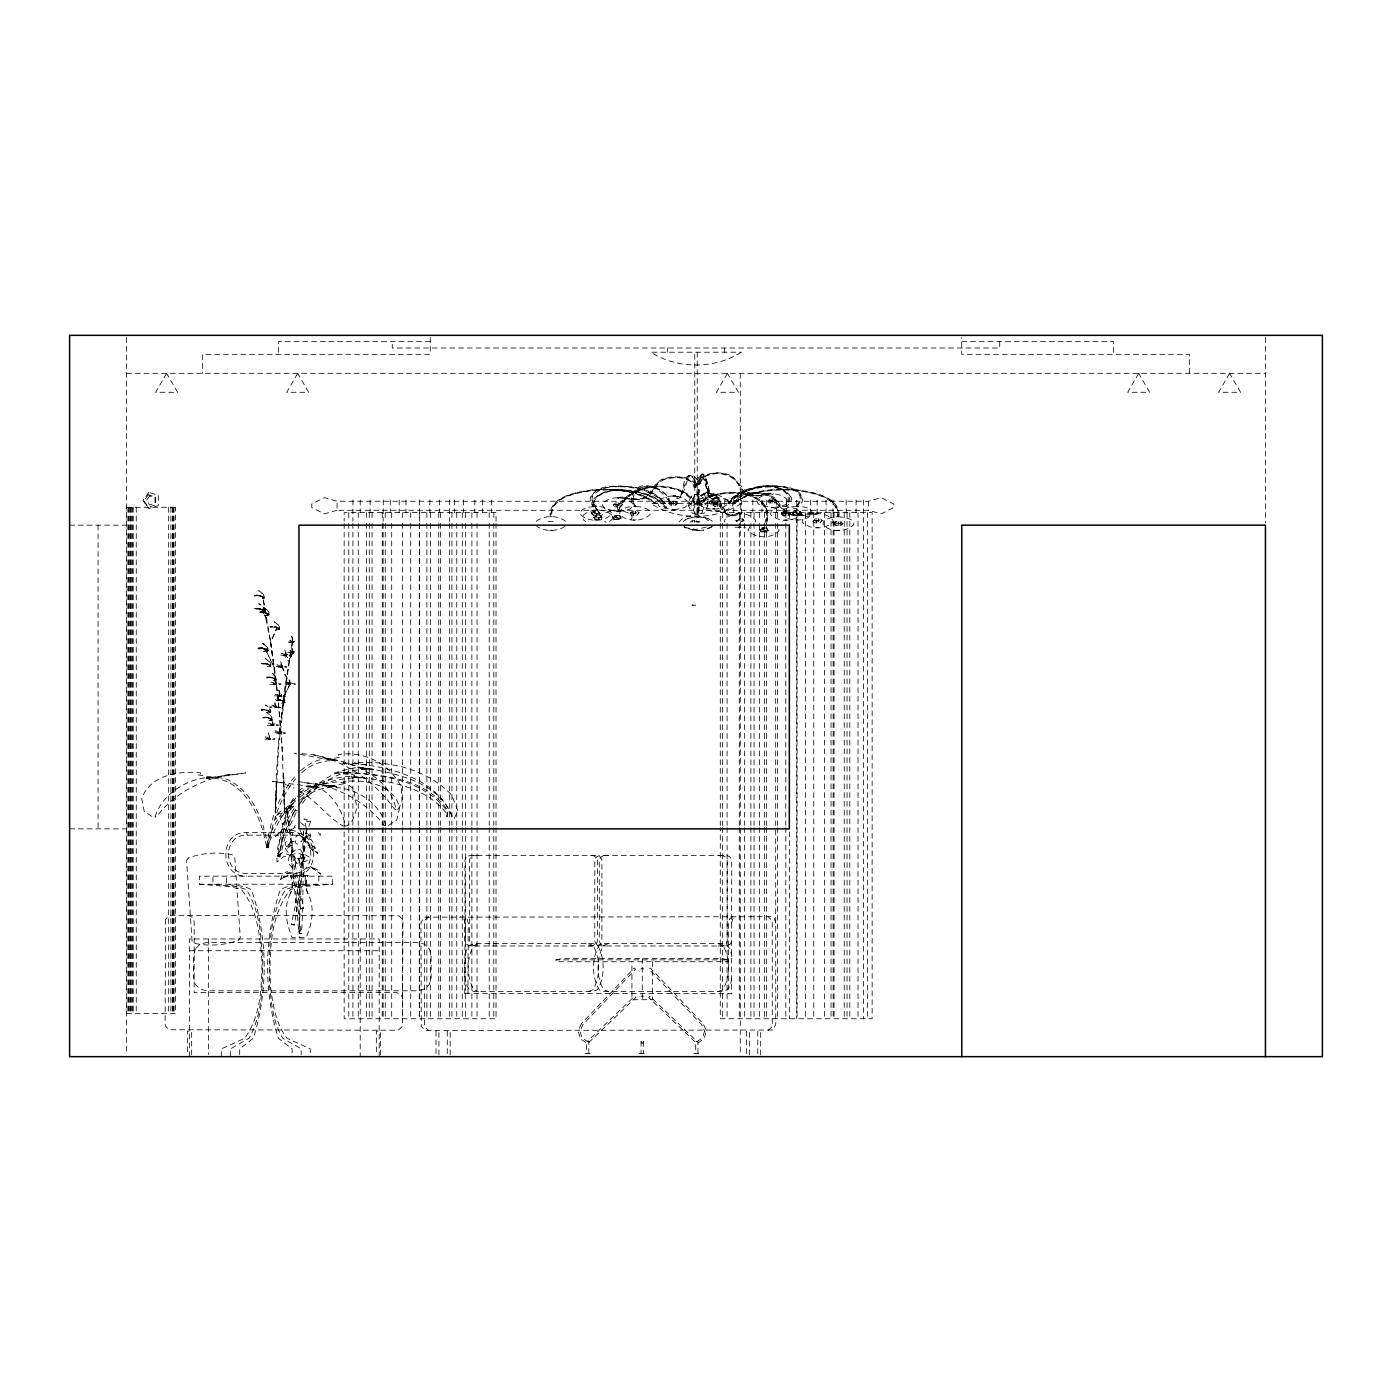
<?xml version="1.0" encoding="UTF-8"?>
<svg xmlns="http://www.w3.org/2000/svg" width="1392" height="1392" viewBox="0 0 1392 1392"><rect width="100%" height="100%" fill="white"/><g stroke="black" fill="none" stroke-linecap="round" stroke-linejoin="round"><path stroke-width="0.75" stroke-dasharray="5 3.75" d="M694.591 522.278L694.591 520.782M694.608 513.283L692.363 506.044L698.227 501.555L698.227 494.299M707.71 506.044L707.71 501.555L704.091 494.299L692.363 494.299L688.744 501.555L688.744 506.044L692.363 513.283L704.091 513.283L707.71 506.044L704.091 501.555L701.846 494.299M833.843 523.131L835.548 525.55L841.029 525.55L842.734 524.053L841.029 521.635L835.548 521.635L833.843 523.131L835.548 524.053L838.297 523.131L838.297 521.635M697.775 484.416C703.482 457.307 708.876 489.914 710.546 496.422C713.365 492.281 721.856 495.639 728.712 501.538L728.521 503.312C721.213 511.055 705.274 511.055 697.966 503.312L698.627 499.798L706.579 495.935L710.442 495.395L713.052 499.032L716.027 496.596L718.881 497.692L716.967 497.309L713.017 499.85L709.676 497.918L702.838 474.846L700.454 477.995L699.637 484.416L697.775 484.416L699.637 484.416M698.714 484.416L700.019 476.673L702.612 474.446C709.398 479.544 704.839 490.402 710.094 496.648A16.095 3.985 -90 0 0 711.329 496.648L712.948 494.438A8.039 1.984 90 0 1 713.557 494.438L715.018 495.082M716.045 495.395C711.973 491.55 713.574 499.902 708.615 496.161C705.796 490.436 705.64 477.299 701.411 477.456C696.487 477.595 697.462 484.99 695.722 487.009C692.381 486.017 696.017 477.578 699.497 476.847C709.328 476.047 707.362 489.479 710.32 495.517M303.787 837.358L302.586 913.378L301.525 933.684L300.55 933.823L299.176 933.371L303.212 837.253M264.045 597.394L264.149 596.089A9.935 9.918 -87.7 0 0 259.243 590.713L258.616 590.713A9.935 9.918 -87.7 0 1 264.062 598.142C260.722 597.011 264.689 598.96 263.401 597.238A10.283 7.151 -14.1 0 0 255.884 595.689L254.823 596.054L255.884 596.089A10.283 7.151 -14.1 0 1 259.034 596.072L260.008 596.246A10.283 7.151 -14.1 0 1 264.062 598.142L261.157 598.647M264.08 610.844L263.349 611.471L264.149 609.191A9.935 9.918 -87.7 0 0 259.243 603.815L258.616 603.815A9.935 9.918 -87.7 0 1 264.062 611.245L260.321 611.923L264.062 611.245L262.096 611.071L263.975 611.245L263.401 610.322A10.283 7.151 -14.1 0 0 255.884 608.791L254.823 609.157L255.884 609.191A10.283 7.151 -14.1 0 1 259.034 609.174L260.008 609.331A10.283 7.151 -14.1 0 1 264.062 611.245A8.021 5.742 -7.2 0 0 255.432 608.739L254.562 608.443A8.021 5.742 -7.2 0 1 262.601 610.27L264.062 611.245M267.612 648.776L267.455 650.83A9.935 9.918 -87.7 0 0 262.079 643.4L263.158 643.4A9.935 9.918 -87.7 0 1 268.064 648.776C267.542 651.926 267.943 649.977 265.889 650.708M268.012 650.255L263.662 651.526L265.072 651.334M268.934 614.22L268.987 612.758A9.935 9.918 -87.7 0 0 264.08 607.382L263.453 607.382A9.935 9.918 -87.7 0 1 268.917 614.812L266.933 614.585L268.934 614.829M270.727 665.533L270.779 664.054A9.935 9.918 -87.7 0 0 265.872 658.694L265.246 658.694A9.935 9.918 -87.7 0 1 270.692 666.124L267.09 666.803L270.692 666.124L269.23 665.498L270.692 666.124A8.021 5.742 -7.2 0 0 262.061 663.619L261.191 663.323A8.021 5.742 -7.2 0 1 269.23 665.15L270.692 666.124L270.031 665.202A10.283 7.151 -14.1 0 0 262.514 663.671L261.452 664.036L262.514 664.071A10.283 7.151 -14.1 0 1 265.663 664.054L266.638 664.21A10.283 7.151 -14.1 0 1 270.692 666.124M268.917 712.721L270.674 712.582L270.779 710.477A9.935 9.918 -87.7 0 0 265.872 705.1L265.246 705.1A9.935 9.918 -87.7 0 1 270.692 712.53L267.786 713.035M269.056 720.499L271.962 719.995A9.935 9.918 -87.7 0 0 266.516 712.565L267.142 712.565A9.935 9.918 -87.7 0 1 272.049 717.941C272.223 721.352 270.657 719.316 270.692 719.838M274.294 679.696L276.138 679.192L275.581 680.149M279.461 628.679L279.514 627.2A9.935 9.918 -87.7 0 0 274.607 621.824L273.98 621.824A9.935 9.918 -87.7 0 1 279.444 629.254C271.979 629.219 278.696 631.429 278.783 628.349A10.283 7.151 -14.1 0 0 271.266 626.8L270.205 627.166L271.266 627.2A10.283 7.151 -14.1 0 1 274.398 627.183L275.39 627.357A10.283 7.151 -14.1 0 1 279.444 629.254A8.021 5.742 -7.2 0 0 270.814 626.765L269.944 626.452A8.021 5.742 -7.2 0 1 277.965 628.279L279.444 629.254M284.855 702.177L284.107 702.803L284.908 700.507A9.935 9.918 -87.7 0 0 280.001 695.147L279.374 695.147A9.935 9.918 -87.7 0 1 284.821 702.56C274.137 704.648 290.493 701.446 283.046 702.751M276.434 786.167L275.338 812.911L276.399 772.821L279.253 732.975L283.846 693.599L292.424 642.547C296.722 642.634 288.979 643.556 292.424 642.46L289.014 661.444C280.749 654.257 287.309 653.283 289.31 661.444L280.853 722.813M696.539 503.156L698.923 496.544L704.248 493.342M697.479 503.173C697.253 491.167 715.244 490.315 719.281 500.267C721.039 506.096 723.04 513.422 729.652 515.405A19.505 12.354 90 0 0 733.114 515.405L737.673 513.196A9.744 6.177 -90 0 1 739.413 513.196L740.944 513.926M698.297 503.173C695.165 504.67 701.011 499.45 700.646 496.857C706.022 491.585 712.948 492.733 717.924 499.554C718.62 510.342 730.295 520.66 738.926 513.526C745.781 514.205 733.34 511.664 731.374 515.179C719.89 514.048 721.839 486.922 704.074 493.377M699.88 483.302C704.474 469.348 727.32 470.983 736.525 480.397C739.622 487.722 745.468 494.578 753.942 495.535A26.622 24.238 -90 0 0 759.771 495.535L767.444 493.325A13.311 12.11 90 0 1 770.368 493.325L772.908 494.056M729.826 475.211C720.221 471.679 706.962 471.436 699.758 479.753C698.192 489.497 702.612 475.768 706.823 475.838C719.09 470.531 735.742 474.846 740.335 488.679C747.521 497.918 760.276 496.683 769.532 493.673C770.75 495.03 775.344 493.238 772.299 494.369M781.608 513.752L783.313 511.334L788.707 511.334L790.343 513.752L788.69 515.249L783.296 515.249L781.608 513.752L784.288 511.334M818.67 513.648L804.715 516.971L802.871 518.555L802.227 522.07C809.552 529.813 825.526 529.813 832.868 522.07L833.077 520.295C819.94 504.652 798.886 523.636 783.992 511.177C777.293 506.914 776.179 497.031 767.131 495.674C756.082 491.428 739.117 493.186 733.845 503.156C735.933 490.663 759.336 491.063 769.898 495.639C778.302 497.344 779.085 506.775 785.558 510.725C794.693 520.103 809.813 510.446 818.131 513.77M734.089 503.173C741.257 488 772.264 489.653 779.398 505.627C786.463 515.858 800.835 517.737 811.745 513.196A15.086 14.825 90 0 1 815.103 513.196L818.044 513.926M273.215 680.444L276.155 679.557M294.478 776.91C277.878 796.676 269.891 822.289 266.585 847.484C272.815 846.945 262.166 831.511 263.958 828.344C257.903 808.474 246.541 787.907 226.652 779.259C199.195 770.89 162.934 789.716 155.051 817.104L152.859 817.069L144.229 811.275L141.74 798.817C149.727 775.153 178.628 770.542 200.483 772.856L200.344 774.091L197.386 774.752L214.09 777.432L245.897 772.908L206.12 778.145C243.182 775.274 261.94 817.156 266.585 847.38C267.09 847.711 267.751 847.902 268.36 847.832C271.805 823.351 279.809 797.599 295.696 778.841M268.43 847.798L266.098 847.38M276.121 679.957A10.283 7.151 -14.1 0 0 272.084 678.043L271.092 677.887A10.283 7.151 -14.1 0 0 267.943 677.904L266.881 677.869L267.943 677.504A10.283 7.151 -14.1 0 1 275.459 679.035L276.121 679.957L274.659 678.983A8.021 5.742 -7.2 0 0 266.62 677.156L267.49 677.452A8.021 5.742 -7.2 0 1 276.121 679.957L276.208 677.904A9.935 9.918 -87.7 0 0 271.301 672.527L270.674 672.527A9.935 9.918 -87.7 0 1 276.121 679.957L274.363 680.149M296.131 812.684L286.195 833.547L279.966 856.811L277.756 856.271L279.914 837.392L283.759 820.567L288.927 806.264L295.052 795.441M287.465 820.062C285.238 829.806 273.406 848.215 278.922 856.445C282.158 836.766 284.507 814.981 295.661 798.155M717.106 497.918L710.425 498.527L704.282 500.807L702.421 502.39L701.777 505.905C709.12 513.665 725.093 513.665 732.418 505.905L732.627 504.13C734.054 498.388 708.824 497.205 718.829 497.605M755.404 522.07L755.612 520.295C749.14 511.56 731.026 511.56 724.553 520.295L724.762 522.07M668.943 503.643L670.648 501.224L675.886 501.224L677.417 503.643L675.816 505.139L670.579 505.139L668.943 503.643L671.518 501.224M713.087 505.209L714.792 502.79L720.029 502.79L721.561 505.209L719.96 506.705L714.722 506.705L713.087 505.209L715.679 502.79M303.787 830.815L303.195 835.565L304.726 841.586L306.397 842.195L309.894 837.984L310.486 833.251M695.704 487.183C694.434 487.287 693.112 487.478 693.773 485.495C689.318 476.951 677.26 477.038 668.926 478.378C659.791 479.144 655.562 486.817 651.247 493.464C642.095 504.339 628.314 497.275 617.596 498.04C626.365 494.369 641.033 504.809 649.542 493.133C653.857 486.086 658.66 478.465 668.056 477.647C675.851 475.42 697.392 477.63 694.556 487.009M618.553 498.232L617.352 497.64M292.198 835.148C316.924 833.965 317.115 874.42 292.372 873.428L246.941 873.428C222.198 874.42 222.389 833.965 247.115 835.148L292.198 835.148L292.546 832.433C320.473 831.442 320.473 877.151 292.546 876.16M307.04 828.571L297.61 904.696L294.304 925.001L292.964 924.845L291.485 924.392L295.574 904.139L306.518 828.397M731.583 923.105L732.905 918.581L736.072 916.702M280.505 879.692L282.472 874.054L287.396 871.496L288.127 873.358L289.484 873.358L288.927 874.907L280.505 879.692L289.501 872.227L291.38 872.714L293.277 878.874M282.141 666.42L286.874 677.486L278.678 746.216L275.338 812.911L276.608 781.782M279.914 856.811L278.104 856.132L279.183 856.063L283.063 837.549L293.086 813.537M837.462 516.745C838.819 496.439 810.857 492.559 795.702 490.419C774.822 489.079 751.506 490.332 734.315 503.608L732.905 503.26C750.566 489.601 774.578 488.348 796.05 489.723C811.658 491.915 840.437 495.9 839.115 516.797L837.497 516.745M838.28 516.78L844.961 517.389L851.104 519.668L853.818 522.974L853.609 524.749C846.266 532.51 830.311 532.51 822.968 524.749L823.612 521.252L825.473 519.668L831.616 517.389L838.28 516.78C839.637 496.178 811.258 492.246 795.876 490.071C774.7 488.696 751.036 489.984 733.601 503.434M731.722 978.646L730.522 985.066L727.233 989.747L722.744 991.469L603.763 991.469L599.273 989.747C591.6 977.358 591.6 957.748 599.273 945.359L603.763 943.637L722.744 943.637L727.233 945.359L730.522 950.04L731.722 956.461M618.727 510.655C625.721 485.843 659.965 482.363 680.705 490.837C687.056 493.081 692.12 498.632 695.461 503.713C695.408 500.459 690.606 496.37 687.805 494.195C668.543 482.189 640.616 483.685 623.616 499.067C609.035 516.797 624.208 506.514 631.846 515.962L632.142 517.737L629.619 521.078M618.344 510.638C629.167 482.189 678.165 478.396 694.817 503.782M303.682 831.337L302.673 836.401L304.152 837.427L309.598 835.426L310.816 836.07L308.519 837.619L307.04 836.609L304.9 831.998L310.816 836.07M303.821 852.391L304.622 848.65L306.397 846.232L308.728 845.64L317.863 853.209L315.166 847.571L310.416 845.014L309.128 846.875L310.085 848.441L317.863 853.209M275.686 816.478L275.72 819.644L278.539 813.119L281.723 810.283L287.048 811.71L278.87 813.624L275.686 816.478L278.539 813.119M278.104 856.132L284.438 832.503L294.582 811.171M598.577 515.249L600.352 513.752L598.247 511.334L592.853 511.334L591.095 512.83L592.313 513.752L594.836 512.83L595.184 511.334M596.263 515.249L596.594 513.752L599.117 512.83L600.352 513.752M767.897 501.503L769.759 499.084L775.153 499.084L776.632 501.503L775.013 502.999L769.619 502.999L767.897 501.503L770.542 499.084M767.044 520.26C771.881 502.982 750.793 493.36 736.629 492.977A94.134 75.934 -78.8 0 0 723.579 493.325C714.427 493.969 703.586 499.223 697.375 503.8C701.411 504.496 704.178 498.197 708.023 498.092C726.554 488.14 775.17 492.002 764.887 523.096M739.691 518.938L736.925 521.356L735.846 520.434L737.551 518.938L742.702 518.938L744.824 521.356L742.441 518.938M303.125 876.299L304.361 871.688L306.971 868.26L310.451 866.746M596.907 515.266L596.489 516.763L594.036 517.685L592.94 516.763L594.715 515.266M598.264 519.181L598.699 517.685L601.135 516.763L602.231 517.685L600.457 519.181L595.132 519.181L592.94 516.763M792.239 512.656L794.432 515.075L799.756 515.075L801.531 513.578L799.339 511.16L794.014 511.16L792.239 512.656L793.336 513.578L795.789 512.656L796.207 511.16M797.564 515.075L797.999 513.578L800.435 512.656L801.531 513.578M271.057 682.063L271.162 682.289A6.368 1.844 43.6 0 1 275.773 684.272A18.2 3.306 -2.3 0 1 280.975 684.464L280.975 683.837A18.2 3.306 -2.3 0 0 277.391 683.663L275.877 684.168A24.882 4.524 -2.3 0 0 269.874 684.412L269.874 683.785A24.882 4.524 -2.3 0 1 273.824 683.663L276.26 684.133L276.921 682.637M268.43 723.109L268.517 723.353A6.368 1.844 43.6 0 1 273.145 725.336A18.2 3.306 -2.3 0 1 278.33 725.528L278.33 724.901A18.2 3.306 -2.3 0 0 274.763 724.727L273.145 725.336A24.882 4.524 -2.3 0 0 267.247 725.476L267.247 724.849A24.882 4.524 -2.3 0 1 271.196 724.727L273.145 725.336L274.085 723.944M295.817 800.887C281.341 811.867 273.215 832.99 267.281 846.841C269.369 829.267 281.845 810.266 295.974 798.103M633.934 506.497C634.404 506.166 635.187 506.131 635.726 506.305C629.149 498.562 636.44 486.956 645.14 486.643C653.614 485.199 666.333 494.23 669.883 503.695C670.996 494.612 654.745 484.312 644.392 485.93C634.265 484.381 625.739 503.765 635.726 506.305M302.586 861.23L305.909 854.462M688.744 506.044L692.363 501.555L694.608 494.299M701.846 513.283L704.091 506.044L707.71 501.555M290.389 893.473C283.255 907.601 286.247 923.575 292.146 937.495L306.223 937.495C312.139 923.575 315.114 907.601 307.98 893.473C305.283 887.731 305.283 881.119 307.98 875.359L290.389 875.359A19.853 19.853 0 0 1 290.389 893.473L292.355 887.47L292.355 881.362L290.389 875.359M282.75 665.828L281.584 667.151A24.882 4.524 -2.3 0 0 275.686 667.29L275.686 666.664A24.882 4.524 -2.3 0 1 279.635 666.542L281.584 667.151A18.2 3.306 -2.3 0 1 286.787 667.342L286.787 666.716A18.2 3.306 -2.3 0 0 283.22 666.542L281.584 667.151A6.368 1.844 43.6 0 0 276.973 665.167L276.869 664.924A6.368 1.844 43.6 0 1 280.801 666.385C284.368 668.421 277.269 667.551 281.741 666.959M287.378 654.362L286.23 655.684A24.882 4.524 -2.3 0 0 280.331 655.823L280.331 655.197A24.882 4.524 -2.3 0 1 284.281 655.075L286.23 655.684A18.2 3.306 -2.3 0 1 291.415 655.876L291.415 655.249A18.2 3.306 -2.3 0 0 287.848 655.075L286.23 655.684A6.368 1.844 43.6 0 0 281.619 653.701L281.515 653.457A6.368 1.844 43.6 0 1 285.447 654.919L286.23 655.684L287.17 654.292M293.695 641.695L294.164 641.138M294.164 651.526L292.999 652.848A24.882 4.524 -2.3 0 0 287.1 652.987L287.1 652.361A24.882 4.524 -2.3 0 1 291.05 652.239L292.999 652.848A18.2 3.306 -2.3 0 1 295.678 652.9M275.633 707.188L275.651 707.293A7.9 1.81 -89.9 0 0 274.502 701.498L274.015 701.498A7.9 1.81 -89.9 0 1 274.885 705.761L275.894 707.293L273.824 707.797L276.364 707.501L274.694 706.614A6.368 1.844 43.6 0 0 270.761 705.17L270.866 705.413A6.368 1.844 43.6 0 1 275.477 707.397L277.112 706.788A18.2 3.306 -2.3 0 1 280.679 706.945L280.679 707.571A18.2 3.306 -2.3 0 0 275.477 707.397L273.528 706.771A24.882 4.524 -2.3 0 0 269.578 706.892L269.578 707.519A24.882 4.524 -2.3 0 1 275.477 707.397L276.643 706.057M281.515 694.712L280.157 696.4A24.882 4.524 -2.3 0 0 274.259 696.539L274.259 695.913A24.882 4.524 -2.3 0 1 278.209 695.791L280.157 696.4A18.2 3.306 -2.3 0 1 285.343 696.592L285.343 695.965A18.2 3.306 -2.3 0 0 281.776 695.791L280.157 696.4A6.368 1.844 43.6 0 0 275.546 694.417L275.442 694.19A6.368 1.844 43.6 0 1 279.374 695.635L280.157 696.4L281.567 694.382M281.236 731.583L281.114 732.175M697.061 489.862L699.115 489.74L698.784 517.041L697.061 517.024L697.027 489.775L698.993 489.549M709.154 502.599L711.034 500.198L716.236 500.198L717.907 501.677L716.01 504.095L710.825 504.095L709.154 502.599L711.643 500.198M697.705 503.8C713.504 486.243 776.788 486.365 766.627 523.235M698.714 503.904L697.723 503.852M302.951 862.048L306.797 860.83L309.494 857.263L303.386 853.835L301.333 854.375L300.481 856.393L302.951 862.048L306.066 854.566M731.722 941.131L730.522 944.002L727.233 945.777L722.744 945.986L603.763 945.986M278.156 699.393L270.587 642.286L276.747 628.349L270.744 642.286L275.981 679.035M735.846 520.434L736.49 521.356L739.256 518.938M593.618 517.685L596.489 515.266M598.682 519.181L599.36 517.685L601.553 516.763L602.231 517.685M792.918 513.578L795.789 511.16M797.981 515.075L800.852 512.656M612.48 516.676L613.472 517.737L616.256 517.006L616.987 515.51L619.892 515.649L621.093 518.12L618.918 519.494L613.681 519.146L612.48 516.676L614.655 515.301L619.892 515.649M613.681 519.146L616.586 519.286L617.3 517.789L620.084 517.058L621.093 518.12M759.51 529.204L760.502 530.248L763.286 529.534L764.017 528.02L766.922 528.177L768.123 530.63L765.948 532.005L760.711 531.674L759.51 529.204L761.685 527.829L766.922 528.177M760.711 531.674L763.616 531.814L764.347 530.317L767.131 529.586L768.123 530.63M679.052 522.139C685.212 513.109 699.358 515.597 708.267 518.555M591.095 512.83L591.635 513.752L594.488 511.334M596.942 515.249L599.795 512.83M613.315 505.4L615.351 502.982L620.728 502.982L622.468 504.461L620.432 506.879L615.073 506.879L613.315 505.4L615.856 502.982M293.381 641.729L292.999 642.46A24.882 4.524 -2.3 0 0 287.1 642.599L287.1 641.973A24.882 4.524 -2.3 0 1 291.05 641.851L292.999 642.46A18.2 3.306 -2.3 0 1 295.678 642.512M293.956 651.456L292.999 652.848A6.368 1.844 43.6 0 0 288.388 650.864L288.283 650.638A6.368 1.844 43.6 0 1 292.216 652.082L294.634 652.239A18.2 3.306 -2.3 0 1 295.678 652.274M275.546 707.275L276.434 706.005M290.51 683.559L290.128 684.272A24.882 4.524 -2.3 0 0 284.229 684.412L284.229 683.785A24.882 4.524 -2.3 0 1 288.179 683.663L290.128 684.272A18.2 3.306 -2.3 0 1 295.33 684.464L295.33 683.837A18.2 3.306 -2.3 0 0 291.763 683.663L288.492 684.707L290.128 684.272A6.368 1.844 43.6 0 0 285.517 682.289L285.412 682.063A6.368 1.844 43.6 0 1 289.345 683.507C293.416 682.637 289.606 683.141 290.441 683.559M280.575 733.149C275.738 733.34 282.959 734.698 279.374 732.47A6.368 1.844 43.6 0 0 275.442 731.026L275.546 731.27A6.368 1.844 43.6 0 1 280.157 733.253L281.776 732.644A18.2 3.306 -2.3 0 1 285.343 732.801L285.343 733.427A18.2 3.306 -2.3 0 0 280.157 733.253L278.209 732.627A24.882 4.524 -2.3 0 0 274.259 732.749L274.259 733.375A24.882 4.524 -2.3 0 1 280.157 733.253L280.836 732.157M291.328 812.719L295.783 805.864M287.413 820.184L291.398 812.58M291.781 804.402L286.526 812.093L286.143 807.116L293.99 803.375L294.234 806.403L292.825 807.082L288.353 806.09L286.143 807.116M292.216 828.623L290.215 830.659L295.348 827.509M308.885 826.43L310.729 821.106L304.03 818.687L306.153 827.718M274.085 724.258L274.433 723.823M790.43 496.457C795.476 500.842 781.051 511.177 787.28 504.061C793.753 487.792 767.775 484.416 757.196 487.635C746.216 489.166 735.498 495.43 729.182 503.747C728.416 498.493 740.335 491.794 746.008 489.827M729.077 503.66C735.359 492.629 748.739 488.557 760.502 486.643C771.76 482.867 799.478 492.385 785.836 506.479L779.189 507.071L773.082 509.35L771.238 510.934L770.594 514.448C777.867 522.191 793.788 522.191 801.061 514.448L801.253 512.674L798.573 509.35L786.654 506.636M266.255 650.673L267.542 650.081L266.638 650.551M269.996 719.821L271.666 719.229L270.953 720.134M284.751 702.577L283.081 702.386L284.821 702.56A8.021 5.742 -7.2 0 0 276.19 700.072L275.32 699.776A8.021 5.742 -7.2 0 1 283.359 701.603L284.821 702.56L284.159 701.655A10.283 7.151 -14.1 0 0 276.643 700.124L275.581 700.489L276.643 700.507A10.283 7.151 -14.1 0 1 279.792 700.507L280.766 700.663A10.283 7.151 -14.1 0 1 284.821 702.56M293.016 813.659L296.252 808.717M294.147 827.857L293.503 828.797L296.357 823.177M275.355 836.714L283.115 828.571L275.355 836.714L283.655 829.006L286.648 829.649L290.371 836.087M630.089 513.683L632.194 511.264L637.345 511.264L639.067 512.761L636.962 515.162L631.811 515.162L630.089 513.683L632.473 511.264M695.217 485.443C687.039 453.131 685.978 512.413 673.519 495.308C683.124 500.755 682.097 489.097 684.446 480.901C685.316 476.099 691.963 472.514 695.095 477.543C699.967 480.605 693.686 486.904 697.061 485.443M674.528 496.352L672.806 496.039M277.495 856.063L279.444 856.271M464.754 993.749L465.102 923.105L463.78 918.581L460.613 916.702M467.921 993.749L468.251 923.105L466.946 918.581L463.78 916.702M691.841 522.278L692.885 520.782M796.381 506.218C815.294 482.519 757.561 484.468 746.582 491.55C739.778 493.795 733.427 498.353 729.095 503.573C725.284 502.703 734.593 496.787 735.794 495.674C746.669 489.062 759.545 486.417 772.125 485.686C782.374 485.93 803.758 487.217 802.331 501.607C801.131 503.486 798.538 507.471 796.276 506.131C801.827 506.827 809.709 506.549 812.493 512.517L812.284 514.292C804.941 522.035 788.968 522.035 781.643 514.292L782.287 510.777L784.131 509.194L790.273 506.914L797.755 506.497M727.842 503.382C735.063 495.535 746.53 489.688 757.753 487.896C768.889 483.529 815.312 486.295 796.955 506.305M833.843 524.053L836.592 521.635M839.985 525.55L842.734 523.131M697.027 503.678L699.08 503.591M698.888 503.73L698.21 503.852M674.946 505.139L677.521 502.721M719.09 506.705L721.665 504.287M787.715 515.249L790.395 512.83M673.658 496.196L674.441 495.465A8.317 2.958 -90 0 1 675.346 495.465L677.713 497.675A16.652 5.916 -90 0 0 679.505 497.675C684.829 491.359 688.118 459.064 696.157 485.443M148.352 494.734L143.637 501.016L148.196 507.297L155.73 504.913L155.73 497.135L148.196 494.734M669.169 503.643C669.43 483.285 621.841 478.413 634.839 506.392L641.503 507.001L647.645 509.281L649.507 510.864L650.151 514.379C642.808 522.122 626.852 522.122 619.51 514.379L620.153 510.864L622.015 509.281L628.157 507.001L634.839 506.392M774.23 502.999L776.858 500.581M812.98 521.356L815.19 518.938L820.497 518.938L822.272 520.434L820.062 522.853L814.755 522.853L812.98 521.356L815.399 518.938M715.418 504.095L717.907 501.677M277.252 855.749L279.183 856.063M298.497 805.62C319.812 771.499 377.493 789.629 385.741 825.804L387.968 825.769L396.755 819.975L399.678 807.517C393.049 784.009 364.774 779.102 343.633 781.556L343.459 782.791L346.173 783.452L329.069 786.132L301.246 782.234M749.818 526.698L748.078 530.126C754.377 538.948 772.873 539.052 779.172 530.248L777.536 526.802M300.933 801.722C315.114 782.669 336.916 768.28 361.12 767.34C395.102 773.012 440.377 781.712 452.818 818.548L454.07 818.496L457.916 811.205L451.982 795.493C427.675 768.993 388.838 760.415 354.229 762.799L366.914 765.182L361.224 768.558L357.361 765.931L340.657 762.851C381.164 764.208 437.958 775.414 452.818 818.548M302.342 803.428C318.437 780.825 345.755 767.253 373.595 769.445L361.485 768.401M619.927 506.879L622.468 504.461M293.956 641.068L292.999 642.46A6.368 1.844 43.6 0 0 288.388 640.477L288.283 640.233A6.368 1.844 43.6 0 1 292.216 641.695L294.634 641.851A18.2 3.306 -2.3 0 1 295.678 641.886M282.541 665.759L281.584 667.151L280.993 665.515A7.9 1.81 -89.9 0 0 280.105 661.252L280.61 661.252A7.9 1.81 -89.9 0 1 281.584 667.151L281.95 667.064M276.73 682.88L275.773 684.272L274.99 683.507M281.114 731.844L280.157 733.253L279.566 731.618A7.9 1.81 -89.9 0 0 278.678 727.355L279.183 727.355A7.9 1.81 -89.9 0 1 280.157 733.253L280.21 733.132M636.683 515.162L639.067 512.761M273.824 724.258L273.145 725.336L272.362 724.571M612.602 517.563L616.117 515.318M617.456 519.477L620.971 517.25M759.632 530.074L763.147 527.846M764.486 531.988L768.001 529.76M819.836 522.853L822.272 520.434M286.265 846.754L294.251 841.429L286.665 841.394L285.082 843.03L286.265 846.754L292.094 840.751M300.568 799.982C309.476 790.465 323.362 781.817 336.725 786.828L329.069 786.132M690.136 522.278L691.841 520.782L697.322 520.782L699.028 522.278M293.677 806.229L287.065 812.162L290.824 809.587L297.627 810.927M299.454 865.232L303.247 860.83L303.021 858.864L301.246 857.924L294.512 859.142L296.096 863.005L299.454 865.232L298.567 857.977M640.894 969.163L642.269 967.979L643.643 969.163M536.216 521.252C544.255 515.057 557.513 515.057 565.552 521.252M683.298 521.495L685.351 519.877M298.567 791.3C317.62 772.142 344.572 808.178 344.868 826.065L347.321 825.682L352.472 820.375L356.909 808.16L353.516 788.655L345.877 783.139L336.464 781.921L309.877 786.393L272.327 781.26L280.471 782.495L294.06 788.011M299.854 792.761L306.414 788.168L314.592 787.106L310.799 786.271M300.637 770.663C308.363 763.877 317.933 758.918 328.338 758.379C356.735 763.425 390.23 778.319 396.094 809.587L398.216 809.1L402.097 802.418L401.348 787.037C389.882 763.547 363.486 750.253 337.943 754.69L340.622 756.97L328.303 759.597L300.585 754.447M301.733 772.699C311.477 763.512 324.11 759.928 337.456 760.484L313.026 754.69L300.185 753.524M698.227 513.283L698.227 506.044L704.091 501.555M297.436 796.746C312.817 784.183 332.288 776.84 352.159 776.197C384.766 780.79 422.35 784.618 444.953 811.414L447.076 816.808L447.11 811.014C422.75 778.111 376.623 774.004 338.708 772.038C324.336 772.073 346.486 774.37 349.792 774.491L352.246 777.171L365 777.867C341.388 776.823 317.011 782.809 298.688 798.26M564.961 526.437C556.817 531.744 544.951 531.744 536.807 526.437M609.522 521.565L612.985 518.381L613.193 516.606C606.721 507.889 588.607 507.889 582.134 516.606L583.579 520.069L585.788 521.565M712.043 526.698L706.823 529.378M712.252 526.663L703.204 530.178M257.816 648.463L258.477 648.028A8.021 5.742 -7.2 0 1 266.516 649.855L267.977 650.83L265.611 650.586M291.607 845.17L287.5 848.302L284.873 847.589L289.571 854.81L291.259 854.201L291.607 845.17L284.873 847.589M266.533 847.241L268.43 847.189M594.993 506.653C595.48 506.392 596.072 506.549 596.576 506.288C582.239 495.761 605.311 485.443 615.194 486.782C632.96 485.86 652.952 491.202 665.08 503.66C654.901 488.227 627.722 484.399 609.139 486.661C599.239 486.139 581.404 498.197 595.08 506.653C600.7 506.357 608.478 507.053 611.279 512.674L611.071 514.448C603.763 522.209 587.807 522.209 580.481 514.448L581.143 510.934L582.987 509.35L589.112 507.071L595.776 506.479C577.245 484.573 627.914 483.894 639.641 489.027C649.594 490.941 659.216 496.822 665.724 503.539M265.019 615.455L268.917 614.812L268.256 613.889A10.283 7.151 -14.1 0 0 260.739 612.358L259.678 612.724L260.739 612.758A10.283 7.151 -14.1 0 1 263.871 612.741L264.863 612.898A10.283 7.151 -14.1 0 1 268.917 614.812L267.073 614.551M603.763 855.558L600.474 857.333L599.273 860.204L599.273 941.131L600.474 944.002L603.763 945.777M694.103 503.695L695.756 503.556M685.16 519.912L688.083 518.555M446.658 816.843L448.172 811.153C426.718 777.536 379.285 773.935 342.902 772.647L354.856 775.083L352.246 777.171L365 777.867L352.141 777.049M764.8 493.534L773.604 493.795M744.181 520.434L742.075 521.356L738.595 520.434M764.869 493.499C748.687 502.564 741.049 482.032 729.756 475.177M286.961 812.197L299.036 887.887L303.613 908.228L301.107 908.75L296.687 888.357L287.291 812.058M598.369 510.272C584.501 499.728 606.79 489.584 616.847 490.715C632.525 490.419 649.629 493.394 661.931 503.8C661.983 506.392 669.03 510.011 665.393 505.453C654.536 493.899 637.623 490.941 622.502 489.793C609.261 486.295 579.35 500.842 597.69 510.464C581.525 494.682 616.743 487.113 628.123 490.593C641.695 492.611 657.424 495.743 665.95 507.593M266.429 650.586L265.628 650.656M268.865 712.269L269.126 712.426M617.874 497.953L620.571 497.222A13.92 13.05 -90 0 1 623.633 497.222L631.724 499.432A27.927 26.17 90 0 0 636.335 499.571C647.123 499.676 652.674 490.193 657.929 482.711C668.734 474.602 690.067 474.585 695.6 487.2M292.981 652.117L293.364 652.03M290.458 855.001L297.644 853.07L303.891 855.28L300.55 849.642L296.461 848.998L290.806 854.062L300.776 930.761L298.758 931.178L291.032 854.914M706.44 527.081L695.843 529.465L682.706 527.081M283.637 702.403L282.994 702.299M741.362 521.356L743.746 520.434M478.43 943.637L473.941 945.359C466.268 957.748 466.268 977.358 473.941 989.747L478.43 991.469M608.234 943.637L603.763 945.359C596.072 957.748 596.072 977.358 603.763 989.747L608.234 991.469M588.433 991.469L592.922 989.747C600.613 977.358 600.613 957.748 592.922 945.359L588.433 943.637M718.255 991.469L722.744 989.747C730.417 977.358 730.417 957.748 722.744 945.359L718.255 943.637M670.892 503.591L670.126 503.695M669.047 502.721L675.99 503.643M670.474 502.721L677.417 503.643M713.191 504.287L720.134 505.209M714.618 504.287L721.561 505.209M258.738 648.742L259.799 648.376A10.283 7.151 -14.1 0 1 267.316 649.925L267.142 650.83M745.903 489.862C760.049 484.747 780.86 482.241 790.43 496.439M709.502 501.677L716.584 502.599M710.477 501.677L717.559 502.599M781.66 512.83L788.759 513.752M783.244 512.83L790.343 513.752M835.548 523.131L842.734 524.053M630.733 512.761L637.988 513.683M631.168 512.761L638.423 513.683M768.123 500.581L775.379 501.503M769.393 500.581L776.632 501.503M613.785 504.461L621.18 505.4M614.603 504.461L621.998 505.4M813.694 520.434L821.21 521.356M814.042 520.434L821.558 521.356M298.532 931.039L300.776 930.761M664.036 503.765L664.924 503.626M260.652 611.836L261.157 611.732M265.176 615.49L265.994 615.299M264.445 651.508L264.793 651.386M267.073 666.768L267.786 666.611M281.288 703.238L281.915 703.064M269.178 739.03L270.727 739.274L268.795 738.995M337.038 510.272L324.388 513.874L311.738 507.454L311.738 504.061L324.388 497.623L337.038 501.242L868.538 501.242L881.188 497.623L893.838 504.061L893.838 507.454L881.188 513.874L868.538 510.272L337.038 510.272L337.038 501.242M428.579 916.702L424.438 920.651L424.438 1026.548L428.579 1030.498M732.905 916.702L729.739 918.581L728.416 923.105L728.764 993.749M768.106 1030.498L772.247 1026.548L772.247 920.651L768.106 916.702M687.874 518.59L691.493 517.598M300.463 908.767L303.613 908.228M286.021 654.866L285.638 654.049A7.9 1.81 -89.9 0 0 284.751 649.786L285.256 649.786A7.9 1.81 -89.9 0 1 286.23 655.684L286.334 654.849M276.016 629.863L276.521 629.758M230.115 774.178C201.596 779.572 174.209 793.092 156.565 816.721L155.051 817.104M262.235 610.183L261.853 610.288M266.185 649.786L264.863 649.925L266.203 649.768M264.915 649.925L267.56 650.255M266.307 650.969L267.803 650.847M665.115 507.697L666.785 507.488M556.017 959.854L562.333 958.583L722.187 958.583L728.521 959.854L556.017 959.854L556.017 961.75L728.521 961.75M290.006 683.455L290.128 684.272A7.9 1.81 -89.9 0 0 289.153 678.391L288.666 678.391A7.9 1.81 -89.9 0 1 289.536 682.654L290.667 683.437M273.197 724.588L272.554 723.701A7.9 1.81 -89.9 0 0 271.666 719.438L272.171 719.438A7.9 1.81 -89.9 0 1 273.145 725.336L272.849 724.501M266.777 619.631L262.253 610.757L266.864 619.631L263.018 598.247L270.744 642.286L265.263 615.49L268.917 614.812L267.438 613.837A8.021 5.742 -7.2 0 0 259.417 612.01L260.287 612.306A8.021 5.742 -7.2 0 1 268.917 614.812L267.107 614.62L268.83 614.812M278.122 629.045L279.287 629.254M728.207 503.556L729.512 503.591M276.19 684.185L274.137 684.707L276.068 684.185M295.922 753.142L294.495 753.368L296.513 753.838M262.253 597.951L263.906 598.142M275.111 680.096L276.051 679.957M299.176 933.371L301.525 933.684M281.375 666.333C282.872 665.132 283.376 675.416 286.874 677.486M691.302 517.633L695.374 517.041M262.288 598.334L264.062 598.142L262.601 597.168A8.021 5.742 -7.2 0 0 254.562 595.341L255.432 595.654A8.021 5.742 -7.2 0 1 264.062 598.142M265.768 651.021L267.595 650.83C264.915 648.672 267.699 652.709 266.864 649.925A10.283 7.151 -14.1 0 0 259.347 648.376L258.025 648.028A8.021 5.742 -7.2 0 1 266.063 649.855M270.187 720.186L271.962 719.995L271.301 719.09A10.283 7.151 -14.1 0 0 263.784 717.541L262.723 717.907L263.784 717.941A10.283 7.151 -14.1 0 1 266.933 717.924L267.908 718.081A10.283 7.151 -14.1 0 1 271.962 719.995A8.021 5.742 -7.2 0 0 263.332 717.506L262.462 717.193A8.021 5.742 -7.2 0 1 270.5 719.02L271.962 719.995M292.546 832.433L246.767 832.433C218.84 831.442 218.84 877.151 246.767 876.16M214.09 777.432L206.12 778.145L213.324 777.31M265.263 615.49L267.229 622.067M619.022 511.647L629.619 509.281L633.082 506.096L633.273 504.322C626.818 495.604 608.704 495.604 602.249 504.322L603.693 507.784L605.903 509.281L619.022 511.647L616.499 511.647M674.215 509.89L684.829 507.523L688.274 504.339L688.483 502.564C682.01 493.847 663.897 493.847 657.424 502.564L658.886 506.027L661.078 507.523L674.215 509.89L671.692 509.89M773.482 507.749L784.079 505.383L786.289 503.887L787.733 500.424C781.277 491.707 763.164 491.707 756.709 500.424L758.17 503.887L760.363 505.383L773.482 507.749L770.959 507.749M703.412 530.143L697.966 530.526M734.854 527.237L745.312 527.237M206.12 778.145L214.82 777.31M221.554 1056.65L221.554 1048.802L244.644 1038.328C260.896 1016.282 261.626 987.328 262.009 961.002C259.747 936.294 258.025 909.254 241.216 889.471L229.767 886.634L199.387 884.216L199.387 876.16L332.392 876.16L332.392 884.216L302.012 886.634L290.563 889.471C269.474 916.284 269.422 952.911 270.396 985.501C272.762 1003.858 275.355 1023.311 287.135 1038.328L310.225 1048.802L310.225 1056.65M698.175 489.74L697.166 517.041L700.994 517.041M478.43 855.349L473.941 855.558L470.653 857.333L469.452 860.204L469.452 941.131L470.653 944.002L473.941 945.777L478.43 945.986M608.234 855.349L599.273 855.558L595.985 857.333L594.784 860.204L594.784 941.131L595.985 944.002L599.273 945.777L608.234 945.986M588.433 945.986L592.922 945.777L596.211 944.002L597.412 941.131L597.412 860.204L596.211 857.333L592.922 855.558L588.433 855.349M718.255 945.986L722.744 945.777L726.032 944.002L727.233 941.131L727.233 860.204L726.032 857.333L722.744 855.558M697.166 517.006L699.08 516.989L695.165 517.093M551.667 516.745L550.101 516.797C548.692 495.917 577.523 491.915 593.131 489.723C614.603 488.331 638.597 489.619 656.293 503.26L654.866 503.591C637.658 490.367 614.359 489.062 593.479 490.419C578.324 492.559 550.345 496.439 551.702 516.745M700.768 483.32L699.08 483.302M696.383 487.009C691.633 480.953 704.335 471.853 706.249 482.519C708.145 488.018 707.171 495.239 712.13 499.241A16.652 5.916 -90 0 0 713.922 499.241L716.288 497.031A8.317 2.958 -90 0 1 717.176 497.031L717.959 497.762M710.477 495.395L714.096 495.169M712.008 508.863L714.496 508.863L713.243 508.828M715.836 511.456L718.359 511.456M594.523 519.999L597.029 519.999M633.569 519.929L636.092 519.929M784.583 519.999L787.072 519.999M795.702 519.842L798.225 519.842M549.631 530.317L552.137 530.317M738.821 527.62L741.344 527.62M693.32 529.465L695.843 529.465M816.286 527.62L818.809 527.62M837.027 530.317L839.55 530.317M430.25 341.666L278.4 341.666L278.4 354.334M961.75 341.666L1113.6 341.666L1113.6 354.334M126.55 373.317L1265.45 373.317M126.55 507.297L175.514 507.297M697.235 514.414L694.765 514.414L694.765 352.211M548.135 521.635L553.633 521.635M695.147 521.843L701.011 521.878M69.6 525.167L126.55 525.167M292.72 652.03L292.999 652.848A7.9 1.81 -89.9 0 0 292.024 646.967L291.537 646.967A7.9 1.81 -89.9 0 1 292.407 651.23L293.677 652.013M284.368 812.911L282.089 745.607L277.774 695.582M69.6 828.866L126.55 828.866M603.763 855.349L722.744 855.349M199.387 884.216L332.392 884.216M189.382 950.736L379.198 950.736M465.102 993.262L731.931 993.749M640.894 996.133L643.643 996.133M126.55 1013.48L175.514 1013.48L175.392 507.297M585.023 1053.483L590.747 1053.483M639.259 1053.483L645.279 1053.483M693.773 1053.483L699.497 1053.483M733.184 503.156L734.558 503.173M693.39 605.12C688.118 605.05 699.358 605.276 693.929 605.12M344.868 826.065L342.989 826.03C326.285 816.164 315.271 798.817 297.592 790.204M619.214 510.673L608.234 511.595L602.788 514.17L601.396 515.84L601.744 519.355L606.077 522.331M396.094 809.587L394.98 809.535C375.144 782.147 346.608 761.25 313.026 754.69M310.729 821.106L307.406 821.819L304.03 818.687M718.255 855.349L727.233 855.558L730.522 857.333L731.722 860.204L731.583 993.262M728.555 503.539L729.965 503.747M290.667 829.841L296.305 831.459L302.429 837.149L303.212 836.54L299.402 829.023M361.224 768.558L373.595 769.445L360.998 768.419M614.655 515.301L616.987 515.51M761.685 527.829L764.017 528.02M763.616 531.814L765.948 532.005M616.586 519.286L618.918 519.494M298.393 781.643L336.725 786.828L328.321 786.01M696.922 530.526L689.127 529.378M328.303 759.597L337.456 760.484L329.017 759.44M327.625 759.44L337.456 760.484M291.485 924.392L294.304 925.001M329.852 786.01L336.725 786.828M700.785 517.093L704.857 517.598M308.972 786.271L314.592 787.106M741.727 513.7L740.144 514.153M187.694 915.292L192.27 917.189L194.167 921.765L194.167 992.618L396.442 992.618L401.018 994.532L402.914 999.108M266.62 846.684L268.03 847.049M692.938 530.143L683.89 526.698M385.741 825.804L384.175 825.421C366.653 802.314 340.222 788.29 312.052 782.861M795.789 512.656L798.66 513.578M795.128 512.656L797.999 513.578M594.836 512.83L597.707 513.752M593.74 512.83L596.594 513.752M595.828 516.763L599.36 517.685M838.297 523.131L841.029 524.053M260.078 595.672L260.948 595.985M260.078 608.774L260.948 609.07M264.932 612.341L265.802 612.637M275.459 626.783L276.329 627.096M263.54 648.359L264.863 648.672M266.707 663.653L267.577 663.949M272.136 677.486L273.006 677.782M280.836 700.106L281.706 700.402M266.707 710.059L267.577 710.372M267.977 717.524L268.847 717.837M763.286 529.534L765.757 530.596M761.876 529.238L764.347 530.317M616.256 517.006L618.709 518.085M614.846 516.71L617.3 517.789M708.076 518.59L712.861 521.461L710.79 519.912M704.665 517.493L710.111 522.139M310.66 866.746L320.699 874.054L318.142 870.209L310.66 866.746L320.699 874.054M270.692 712.53A10.283 7.151 -14.1 0 0 266.638 710.633L265.663 710.459A10.283 7.151 -14.1 0 0 262.514 710.477L261.452 710.442L262.514 710.077A10.283 7.151 -14.1 0 1 270.031 711.625L270.692 712.53L269.23 711.556A8.021 5.742 -7.2 0 0 261.191 709.729L262.061 710.042A8.021 5.742 -7.2 0 1 270.692 712.53L270.727 711.956M684.098 526.663L686.308 528.142M698.227 501.555L704.091 506.044M692.363 501.555L698.227 506.044M655.562 503.434C638.128 489.984 614.464 488.696 593.305 490.071C577.906 492.246 549.544 496.178 550.884 516.78M300.568 822.515L304.552 825.891M318.49 832.712L320.351 835.409L320.177 832.242M591.635 513.752L593.201 515.249L600.039 515.266L601.553 516.763M799.078 511.16L800.435 512.656M793.336 513.578L794.693 515.075M599.778 515.266L601.135 516.763M594.036 517.685L595.393 519.181M597.829 511.334L599.117 512.83M592.313 513.752L593.618 515.249M688.744 501.555L692.363 506.044M143.776 501.016L148.352 507.297M298.741 857.924L301.142 867.46M839.985 521.635L841.029 523.131M835.548 524.053L836.592 525.55M696.278 520.782L697.322 522.278M787.628 511.334L788.638 512.83M783.365 513.752L784.375 515.249M718.916 502.79L719.855 504.287M714.896 505.209L715.853 506.705M674.755 501.224L675.712 502.721M670.753 503.643L671.692 505.139M773.865 499.084L774.787 500.581M769.967 501.503L770.89 502.999M714.844 500.198L715.662 501.677M711.382 502.599L712.199 504.095M619.179 502.982L619.962 504.461M615.821 505.4L616.621 506.879M766.383 528.055L767.131 529.586M760.502 530.248L761.25 531.779M619.353 515.545L620.084 517.058M613.472 517.737L614.22 519.251M635.657 511.264L636.318 512.761M632.838 513.683L633.499 515.162M818.687 518.938L819.349 520.434M815.903 521.356L816.565 522.853M698.888 489.688L698.906 517.024M818.339 518.938L818.774 520.434M816.478 521.356L816.913 522.853M635.222 511.264L635.605 512.761M633.551 513.683L633.934 515.162M291.955 840.698L292.755 851.069M618.361 502.982L618.657 504.461M617.143 505.4L617.422 506.879M270.587 642.286L277.93 695.582L283.185 762.398M713.87 500.198L714.096 501.677M712.965 502.599L713.174 504.095M775.762 923.105L774.439 918.581L771.272 916.702L423.69 917.189L420.923 923.105L421.271 1026.548L425.413 1030.498L772.995 1030.01L775.762 1024.094L775.692 827.596M246.767 832.433L247.115 835.148M772.595 499.084L772.734 500.581M772.021 501.503L772.16 502.999M717.489 502.79L717.559 504.287M717.211 505.209L717.28 506.705M673.345 501.224L673.415 502.721M673.049 503.643L673.119 505.139M786.045 511.334L786.08 512.83M785.923 513.752L785.958 515.249M1265.45 337.456L1265.45 522.992M1189.534 373.317L1189.534 354.334L961.75 354.334L961.75 337.456M999.717 341.666L999.717 348L392.283 348L392.283 341.666M868.538 501.242L868.538 510.272M867.529 512.587L867.529 1018.77M863.388 500.024L863.388 1018.77M858.029 512.587L858.029 1018.77M856.063 500.024L856.063 512.587M849.816 512.587L849.816 1018.77M847.032 512.587L847.032 1018.77M846.179 500.024L846.179 512.587M844.248 512.587L844.248 1018.77M838.297 524.053L838.297 525.55M834.069 512.587L834.069 1018.77M833.147 512.587L833.147 1018.77M833.025 500.024L833.025 512.587M831.041 512.587L831.041 1018.77M826.013 500.024L826.013 512.587M824.621 512.587L824.621 1018.77M817.139 500.024L817.139 512.587M813.746 512.587L813.746 1018.77M810.353 500.024L810.353 512.587M805.585 512.587L805.585 1018.77M797.024 512.587L797.024 1018.77M796.746 500.024L796.746 1018.77M789.438 512.587L789.438 521.269M789.438 831.929L789.438 1018.77M786.445 500.024L786.445 512.587M785.801 512.587L785.801 521.269M785.801 523.444L785.801 825.421M785.801 827.596L785.801 1018.77M777.554 512.587L777.554 521.269M777.554 523.444L777.554 825.421M777.554 827.596L777.554 1018.77M776.684 500.024L776.684 512.587M775.692 512.587L775.692 521.269M775.692 523.444L775.692 825.421M766.731 500.024L766.644 521.269M766.644 523.444L766.644 825.421M766.644 827.596L766.644 1018.77M764.382 512.587L764.382 521.269M764.382 523.444L764.382 825.421M764.382 827.596L764.382 1018.77M761.929 500.024L761.929 512.587M760.676 1054.927L760.676 1031.35L757.77 1031.35L757.77 1054.927M759.527 512.587L759.527 521.269M759.527 523.444L759.527 825.421M759.527 827.596L759.527 1018.77M754.046 512.587L754.046 521.269M754.046 523.444L754.046 825.421M754.046 827.596L754.046 1018.77M752.828 500.024L752.828 512.587M750.88 512.587L750.88 521.269M750.88 523.444L750.88 825.421M750.88 827.596L750.88 1018.77M749.418 1054.927L749.418 1031.35L746.495 1031.35L746.495 1054.927M744.424 512.587L744.424 521.269M744.424 523.444L744.424 825.421M744.424 827.596L744.424 1018.77M741.449 500.024L741.449 512.587M740.283 373.317L740.283 1054.492M739.274 512.587L739.274 521.269M739.274 523.444L739.274 825.421M739.274 827.596L739.274 1018.77M733.793 500.024L733.793 512.587M727.094 512.587L727.094 521.269M727.094 523.444L727.094 825.421M727.094 827.596L727.094 1018.77M724.658 348L724.658 352.211M724.745 500.024L724.745 512.587M722.5 512.587L722.5 521.269M722.5 523.444L722.5 825.421M722.5 827.596L722.5 1018.77M720.29 521.269L720.29 512.587L872.14 512.587L872.14 1018.77L720.29 1018.77L720.29 827.596M720.29 523.444L720.29 825.421M697.949 1053.483L697.949 1041.46L695.704 1041.46L695.704 1053.483M697.235 352.211L697.235 516.989M667.342 348L667.342 352.211M652.587 961.75L652.587 999.717L631.933 999.717L631.933 961.75M643.452 1041.46L643.452 1053.483M642.269 958.583L642.269 999.717M641.086 1041.46L641.086 1053.483M588.833 1053.483L588.833 1041.46L586.589 1041.46L586.589 1053.483M496.022 521.269L496.022 512.587L344.155 512.587L344.155 521.269M496.022 523.444L496.022 825.421M496.022 827.596L496.022 1018.77L344.155 1018.77L344.155 827.596M493.795 512.587L493.795 521.269M493.795 523.444L493.795 825.421M493.795 827.596L493.795 1018.77M491.55 500.024L491.55 512.587M489.218 512.587L489.218 521.269M489.218 523.444L489.218 825.421M489.218 827.596L489.218 1018.77M482.502 500.024L482.502 512.587M477.021 512.587L477.021 521.269M477.021 523.444L477.021 825.421M477.021 827.596L477.021 1018.77M474.846 500.024L474.846 512.587M471.871 512.587L471.871 521.269M471.871 523.444L471.871 825.421M471.871 827.596L471.871 1018.77M465.433 512.587L465.433 521.269M465.433 523.444L465.433 825.421M465.433 827.596L465.433 1018.77M463.484 500.024L463.484 512.587M462.266 512.587L462.266 521.269M462.266 523.444L462.266 825.421M462.266 827.596L462.266 1018.77M456.767 512.587L456.767 521.269M456.767 523.444L456.767 825.421M456.767 827.596L456.767 1018.77M454.366 500.024L454.366 512.587M451.913 512.587L451.913 521.269M451.913 523.444L451.913 825.421M451.913 827.596L451.913 1018.77M450.19 1054.927L450.19 1031.35L447.267 1031.35L447.267 1054.927M449.581 500.024L449.651 521.269M449.651 523.444L449.651 825.421M449.651 827.596L449.651 1018.77M440.62 512.587L440.62 521.269M440.62 523.444L440.62 825.421M440.62 827.596L440.62 1018.77M439.611 500.024L439.611 512.587M438.741 512.587L438.741 521.269M438.741 523.444L438.741 825.421M438.741 827.596L438.741 1018.77M438.915 1054.927L438.915 1031.35L435.992 1031.35L435.992 1054.927M430.493 512.587L430.493 521.269M430.493 523.444L430.493 825.421M430.493 827.596L430.493 1018.77M430.25 337.456L430.25 354.334L202.466 354.334L202.466 373.317M429.85 500.024L429.85 512.587M426.857 512.587L426.857 521.269M426.857 523.444L426.857 825.421M426.857 827.596L426.857 1018.77M419.549 500.024L419.549 521.269M419.549 523.444L419.549 825.421M419.549 827.596L419.549 1018.77M419.288 512.587L419.288 521.269M419.288 523.444L419.288 825.421M419.288 827.596L419.288 1018.77M410.71 512.587L410.71 521.269M410.71 523.444L410.71 825.421M410.71 827.596L410.71 1018.77M405.959 500.024L405.959 512.587M402.549 512.587L402.549 521.269M402.549 523.444L402.549 825.421M402.549 827.596L402.549 1018.77M399.156 500.024L399.156 512.587M391.691 512.587L391.691 521.269M391.691 523.444L391.691 825.421M391.691 827.596L391.691 1018.77M390.282 500.024L390.282 512.587M385.253 512.587L385.253 521.269M385.253 523.444L385.253 825.421M385.253 827.596L385.253 1018.77M383.27 500.024L383.148 521.269M383.148 523.444L383.148 825.421M383.148 827.596L383.148 1018.77M382.243 512.587L382.243 521.269M382.243 523.444L382.243 825.421M382.243 827.596L382.243 1018.77M380.555 1054.91L380.555 1031.089L376.345 1031.089L376.345 1054.91M379.198 1056.65L379.198 938.974L189.382 938.974L189.382 1056.65M372.064 512.587L372.064 521.269M372.064 523.444L372.064 825.421M372.064 827.596L372.064 1018.77M370.115 500.024L370.115 512.587M369.263 512.587L369.263 521.269M369.263 523.444L369.263 825.421M369.263 827.596L369.263 1018.77M366.479 512.587L366.479 521.269M366.479 523.444L366.479 825.421M366.479 827.596L366.479 1018.77M360.232 500.024L360.232 512.587M360.215 938.974L360.215 1056.65M358.266 512.587L358.266 521.269M358.266 523.444L358.266 825.421M358.266 827.596L358.266 1018.77M352.907 500.024L352.907 521.269M352.907 523.444L352.907 825.421M352.907 827.596L352.907 1018.77M348.766 512.587L348.766 521.269M348.766 523.444L348.766 825.421M348.766 827.596L348.766 1018.77M344.155 523.444L344.155 825.421M318.838 876.16L318.838 884.216L294.652 886.634L285.534 889.471C268.151 917.972 268.952 953.189 269.474 985.501C271.44 1003.562 273.076 1022.494 282.802 1038.328L301.177 1048.802L301.177 1054.684M305.213 876.16L305.213 884.216L287.239 886.634L280.471 889.471C263.941 936.381 263.384 990.878 278.452 1038.328L292.094 1048.802L292.094 1056.65M299.193 875.359L299.193 937.495M239.685 1054.684L239.685 1048.802L253.327 1038.328C268.395 990.878 267.838 936.381 251.308 889.471L244.54 886.634L226.565 884.216L226.565 876.16M230.602 1056.65L230.602 1048.802L248.977 1038.328C262.357 1015.064 262.322 987.085 262.81 961.002C260.826 936.659 260.182 910.525 246.245 889.471L237.127 886.634L212.941 884.216L212.941 876.16M208.365 938.974L208.365 1054.492M191.661 1054.91L191.661 1031.089L187.45 1031.089L187.45 1054.91M174.052 507.297L174.052 1013.48M173.078 507.297L173.078 1013.48M173.008 507.297L173.008 1013.48M172.33 507.297L172.33 1013.48M170.868 507.297L170.868 1013.48M168.658 507.297L168.658 1013.48M155.591 497.135L155.591 504.913M136.259 507.297L136.259 1013.48M133.249 507.297L133.249 1013.48M132.24 507.297L132.24 1013.48M131.753 507.297L131.753 1013.48M130.552 507.297L130.552 1013.48M130.117 507.297L130.117 1013.48M129.108 507.297L129.108 1013.48M128.342 507.297L128.342 1013.48M127.107 507.297L127.107 1013.48M126.55 337.456L126.55 1054.492M98.066 525.167L98.066 828.866M258.895 648.341A8.021 5.742 -7.2 0 1 267.525 650.83A10.283 7.151 -14.1 0 0 263.488 648.933M259.347 648.776A10.283 7.151 -14.1 0 1 262.496 648.759L263.941 648.933A10.283 7.151 -14.1 0 1 267.977 650.83A8.021 5.742 -7.2 0 0 259.347 648.341L258.286 648.742L259.799 648.776A10.283 7.151 -14.1 0 1 262.949 648.759M262.705 643.4A9.935 9.918 -87.7 0 1 268.151 650.83M307.98 893.473A19.853 19.853 0 0 1 307.98 875.359M303.734 837.775L301.438 841.551L297.14 844.231L295.661 843.221L295.504 837.462L297.766 834.835L303.734 837.775M276.904 858.725L277.06 861.892L283.724 856.567L290.215 855.419L282.541 852.496L278.435 855.123L276.904 858.725M284.594 821.959L282.976 824.69L280.175 820.671L280.958 816.286L287.587 811.832L284.594 821.959M466.163 950.04C465.032 962.881 461.187 978.68 469.452 989.747L473.941 991.469L592.922 991.469L597.412 989.747C605.085 977.358 605.085 957.748 597.412 945.359L592.922 943.637L473.941 943.637L469.452 945.359L466.163 950.04M165.578 919.277L165.091 1023.764L165.578 1026.235L169.076 1029.749L396.442 1030.237L398.912 1029.749L402.427 1026.235L402.914 921.765L402.427 919.277L398.912 915.779L171.564 915.292L169.076 915.779L165.578 919.277M274.363 678.061L274.294 678.391A7.9 1.81 -89.9 0 1 275.181 682.654L275.773 684.272A7.9 1.81 -89.9 0 0 274.798 678.391L274.363 678.061M268.447 732.94L268.378 733.271A7.9 1.81 -89.9 0 1 269.248 737.534L269.857 739.169A18.2 3.306 -2.3 0 1 275.042 739.361L275.042 738.734A18.2 3.306 -2.3 0 0 271.475 738.56L269.857 739.169A24.882 4.524 -2.3 0 0 263.941 739.309L263.941 738.682A24.882 4.524 -2.3 0 1 267.89 738.56C270.257 741.797 272.449 734.506 269.857 739.169A6.368 1.844 43.6 0 0 265.228 737.186L265.124 736.942A6.368 1.844 43.6 0 1 269.074 738.404L269.857 739.169A7.9 1.81 -89.9 0 0 268.865 733.271L268.447 732.94M278.748 690.188L278.678 690.519A7.9 1.81 -89.9 0 1 279.566 694.782L280.157 696.4A7.9 1.81 -89.9 0 0 279.183 690.519L278.748 690.188M291.607 636.231L291.537 636.562A7.9 1.81 -89.9 0 1 292.407 640.825L292.999 642.46A7.9 1.81 -89.9 0 0 292.024 636.562L291.607 636.231M296.148 862.048L294.652 868.069L292.964 868.678L289.397 864.467L288.283 859.717L289.727 855.314L291.415 854.705L295.034 857.298L296.148 862.048M195.332 948.979L193.61 955.451L193.61 977.863L195.332 984.335L200.083 989.068L206.555 990.808L418.139 990.808L424.63 989.068L429.362 984.335L431.102 977.863L431.102 955.451L429.362 948.979L424.63 944.228L418.139 942.488L206.555 942.488L200.083 944.228L195.332 948.979M704.561 1031.176L702.629 1037.771L697.131 1041.46L649.82 996.133L648.637 997.368L696.94 1043.652L704.108 1038.85L706.388 1031.072L703.221 1023.833L650.255 967.979L649.02 969.163L701.777 1024.79L704.561 1031.176M314.174 848.424L312.8 851.017L308.154 842.073L303.178 837.653L311.251 839.637L314.087 844.387L314.174 848.424M466.163 857.333L464.963 860.204L464.963 941.131L466.163 944.002L469.452 945.777L473.941 945.986L592.922 945.986L597.412 945.777L600.7 944.002L601.901 941.131L601.901 860.204L600.7 857.333L597.412 855.558L592.922 855.349L473.941 855.349L469.452 855.558L466.163 857.333M581.299 1023.833L578.15 1031.072L580.429 1038.85L587.581 1043.652L635.883 997.368L634.7 996.133L587.389 1041.46L581.891 1037.771L579.977 1031.176L582.761 1024.79L635.518 969.163L634.265 967.979L581.299 1023.833M289.484 685.212L283.272 698.001L289.484 685.212M293.016 652.465L289.362 659.512L293.016 652.465M283.655 773.413L284.525 812.911L283.655 773.413M166.622 373.317L155.66 392.283L177.584 392.283L166.622 373.317M297.697 373.317L286.752 392.283L308.659 392.283L297.697 373.317M727.424 373.317L716.462 392.283L738.386 392.283L727.424 373.317M1138.691 373.317L1127.729 392.283L1149.653 392.283L1138.691 373.317M1229.606 373.317L1218.644 392.283L1240.568 392.283L1229.606 373.317M188.146 858.046L186.58 860.621L192.044 940.853L193.94 943.184C208.348 946.525 224.86 945.394 238.693 940.139L240.259 937.564L234.778 857.333L232.882 855.001C218.474 851.678 201.962 852.791 188.146 858.046M643.643 1041.46L642.269 1043.652L640.894 1041.46L643.643 1041.46M148.857 492.35L142.958 500.476L148.857 508.602L158.41 505.487L158.41 495.448L148.857 492.35M149.675 495.952L146.386 500.476L149.675 504.983L154.964 503.26L154.964 497.675L149.675 495.952M291.659 653.005L293.886 652.952L291.659 653.005M278.818 696.557L281.027 696.505L278.818 696.557M271.788 725.493L274.015 725.441L271.788 725.493M741.136 352.211C714.914 369.263 677.086 369.263 650.864 352.211L741.136 352.211M741.136 503.556C714.914 520.608 677.086 520.608 650.864 503.556L741.136 503.556M698.175 530.491L696.713 530.561L699.445 530.526L698.175 530.491M274.537 668.125L266.707 651.995L274.398 668.125"/><path stroke-width="1.5" d="M1265.45 1056.65L1265.45 525.167L961.75 525.167L961.75 1056.65M1322.4 335.35L69.6 335.35L69.6 1056.65L1322.4 1056.65L1322.4 335.35M789.334 525.167L298.967 525.167L298.967 828.866L789.334 828.866L789.334 525.167"/></g></svg>
